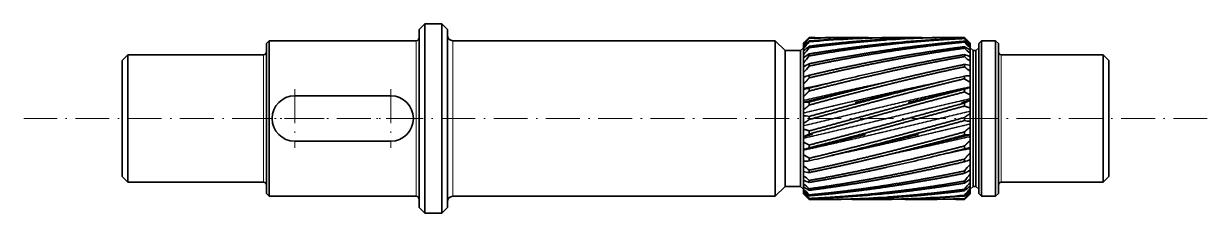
# Model space of a CAD drawing. Extents: x 385 to 804, y 387 to 454.
import ezdxf

# ---------------------------------------------------------------- set-up
doc = ezdxf.new("R2010")
doc.units = 0
doc.linetypes.add('DASHDOT', pattern=[18.5, 12, -3, 0.5, -3])
doc.layers.get('0').update_dxf_attribs({"lineweight": 13})

# ---------------------------------------------------------------- blocks, each defined once
blk = doc.blocks.new('BLOCK1')
at = {"color": 7, "linetype": 'DASHDOT', "lineweight": 13}
for p, q in [((-209.5, 10.4), (-209.5, -10.4)), ((-199.100006, 0), (-219.899994, 0))]:
    blk.add_line(p, q, dxfattribs=at)
blk = doc.blocks.new('BLOCK2')
at = {"color": 7, "linetype": 'DASHDOT', "lineweight": 13}
for p, q in [((-175.5, 10.4), (-175.5, -10.4)), ((-165.100006, 0), (-185.899994, 0))]:
    blk.add_line(p, q, dxfattribs=at)
blk = doc.blocks.new('BLOCK3')
at = {"color": 7, "lineweight": 35}
for p, q in [((-163.5, 33.5), (-165.5, 31.5)), ((-165.5, 31.5), (-165.5, -31.5)), ((-163.5, 33.5), (-163.5, -33.5)), ((-163.5, 33.5), (-157.5, 33.5)), ((-155.5, 31.5), (-157.5, 33.5)), ((-157.5, 33.5), (-157.5, -33.5)), ((-155.5, 31.5), (-155.5, -31.5)), ((-218.5, 27.5), (-219.5, 26.5)), ((-219.5, 26.5), (-219.5, -26.5)), ((-166.5, 27.5), (-218.5, 27.5)), ((-218.5, 27.5), (-218.5, -27.5)), ((-39.5, 27.5), (-153.5, 27.5)), ((-36, 24), (-39.5, 27.5)), ((-39.5, 27.5), (-39.5, -27.5)), ((-28.71, 27.38), (-29.5, 26.59)), ((-29.5, 26.59), (-28.71, 27.38)), ((-29.5, 26.59), (-29.5, 26.46)), ((-29.5, 26.59), (-29.5, 26.59)), ((-29.5, 26.46), (-29.5, 26.07)), ((-29.5, 26.07), (-29.5, 25.58)), ((-29.5, 25.58), (-29.5, 24.72)), ((-27.48, 28.44), (-27.48, 28.3)), ((-27.48, 27.43), (-27.48, 27.1)), ((-27.48, 25.53), (-27.48, 25.02)), ((-16.06, 28.61), (-12.08, 28.61)), ((2.7, 28.61), (6.68, 28.61)), ((21.46, 28.61), (25.43, 28.61)), ((27.48, 28.61), (29.5, 26.59)), ((27.48, 28.25), (27.48, 28.4)), ((27.48, 26.98), (27.48, 27.32)), ((27.48, 24.84), (27.48, 25.36)), ((29.5, 26.52), (29.5, 26.59)), ((29.5, 26.52), (29.5, 26.2)), ((29.5, 25.76), (29.5, 26.2)), ((29.5, 25.76), (29.5, 24.97)), ((32.5, 26.5), (33.5, 27.5)), ((32.5, -26.5), (32.5, 26.5)), ((38.5, 27.5), (33.5, 27.5)), ((33.5, -27.5), (33.5, 27.5)), ((38.5, 27.5), (39.5, 26.5)), ((38.5, -27.5), (38.5, 27.5)), ((39.5, -26.5), (39.5, 26.5)), ((-270.5, 20.5), (-268.5, 22.5)), ((-220.5, 22.5), (-268.5, 22.5)), ((-268.5, -22.5), (-268.5, 22.5)), ((-30.5, 24), (-36, 24)), ((-36, 24), (-36, -24)), ((-29.5, 25), (-30.5, 24)), ((-30.5, 24), (-30.5, -24)), ((-29.5, 24.72), (-29.5, 23.86)), ((-29.5, 23.87), (-29.5, 22.58)), ((-29.5, 22.58), (-29.5, 21.39)), ((-29.5, 21.39), (-29.5, 19.71)), ((-27.48, 22.14), (-27.48, 22.82)), ((27.48, 21.91), (27.48, 22.59)), ((29.5, 25), (30.5, 24)), ((29.5, 24.16), (29.5, 24.97)), ((29.5, 24.16), (29.5, 22.93)), ((29.5, 21.79), (29.5, 22.93)), ((29.5, 21.79), (29.5, 20.16)), ((31.5, 24), (30.5, 24)), ((30.5, -24), (30.5, 24)), ((31.5, 24), (32.5, 25)), ((31.5, -24), (31.5, 24)), ((40.5, 22.5), (76.5, 22.5)), ((76.5, 22.5), (76.5, -22.5)), ((78.5, 20.5), (76.5, 22.5)), ((-270.5, -20.5), (-270.5, 20.5)), ((-29.5, 19.71), (-29.5, 18.22)), ((-29.5, 18.22), (-29.5, 16.2)), ((-27.48, 18.55), (-27.48, 19.37)), ((27.48, 18.27), (27.48, 19.1)), ((29.5, 18.72), (29.5, 20.16)), ((29.5, 18.72), (29.5, 16.74)), ((78.5, 20.5), (78.5, -20.5)), ((-29.5, 16.2), (-29.5, 14.58)), ((-29.5, 14.58), (-29.5, 14.5)), ((-29.5, 14.5), (-29.5, 14.47)), ((-29.5, 14.47), (-29.5, 12.18)), ((-29.5, 5.74), (1.22, 13.2)), ((-17.54, 13.2), (-28.61, 10.51)), ((-27.48, 14.36), (-27.48, 15.29)), ((1.22, 13.2), (0, 12.9)), ((27.48, 14.05), (27.48, 14.98)), ((29.5, 15.1), (29.5, 16.74)), ((29.5, 15.05), (29.5, 15.1)), ((29.5, 15.05), (29.5, 12.78)), ((29.5, 11.27), (29.5, 12.78)), ((-29.5, 12.18), (-29.5, 10.69)), ((-29.5, 10.69), (-29.5, 10.61)), ((-29.5, 10.61), (-29.5, 10.52)), ((-29.5, 10.52), (-29.5, 10.26)), ((-29.5, 10.26), (-29.5, 7.76)), ((-27.48, 9.71), (-27.48, 10.73)), ((27.48, 9.37), (27.48, 10.39)), ((29.5, 11.19), (29.5, 11.27)), ((29.5, 11.11), (29.5, 11.19)), ((29.5, 10.89), (29.5, 11.11)), ((29.5, 10.89), (29.5, 8.42)), ((29.5, 7.08), (29.5, 8.42)), ((-175.5, 8), (-209.5, 8)), ((-29.5, 7.76), (-29.5, 6.46)), ((-29.5, 6.46), (-29.5, 6.37)), ((-29.5, 6.37), (-29.5, 6.28)), ((-29.5, 6.28), (-29.5, 5.74)), ((-29.5, 5.74), (-29.5, 5.71)), ((-29.5, 5.71), (-29.5, 3.09)), ((-27.48, 4.75), (-27.48, 5.82)), ((27.48, 4.39), (27.48, 5.46)), ((29.5, 7), (29.5, 7.08)), ((29.5, 6.91), (29.5, 7)), ((29.5, 6.4), (29.5, 6.91)), ((29.5, 6.38), (29.5, 6.4)), ((29.5, 6.38), (29.5, 3.78)), ((-29.5, 3.09), (-29.5, 2.02)), ((-29.5, 2.02), (-29.5, 1.93)), ((-29.5, 1.93), (-29.5, 1.84)), ((-29.5, 1.84), (-29.5, 0.98)), ((-29.5, 0.98), (-29.5, -1.67)), ((-27.48, -0.36), (-27.48, 0.73)), ((27.48, -0.73), (27.48, 0.36)), ((29.5, 2.67), (29.5, 3.78)), ((29.5, 2.58), (29.5, 2.67)), ((29.5, 2.48), (29.5, 2.58)), ((29.5, 1.67), (29.5, 2.48)), ((29.5, 1.67), (29.5, -0.98)), ((-29.5, -1.67), (-29.5, -2.48)), ((-29.5, -2.48), (-29.5, -2.58)), ((-29.5, -2.58), (-29.5, -2.67)), ((-29.5, -2.67), (-29.5, -3.78)), ((-29.5, -3.78), (-29.5, -6.38)), ((29.5, -1.84), (29.5, -0.98)), ((29.5, -1.93), (29.5, -1.84)), ((29.5, -2.02), (29.5, -1.93)), ((29.5, -3.09), (29.5, -2.02)), ((29.5, -3.09), (29.5, -5.71)), ((-209.5, -8), (-175.5, -8)), ((-29.5, -6.38), (-29.5, -6.4)), ((-29.5, -6.4), (-29.5, -6.91)), ((-29.5, -6.91), (-29.5, -7)), ((-29.5, -7), (-29.5, -7.08)), ((-29.5, -7.08), (-29.5, -8.42)), ((-27.48, -5.46), (-27.48, -4.39)), ((-1.22, -13.2), (29.5, -5.74)), ((27.48, -5.82), (27.48, -4.75)), ((29.5, -5.74), (29.5, -5.71)), ((29.5, -6.28), (29.5, -5.74)), ((29.5, -6.37), (29.5, -6.28)), ((29.5, -6.46), (29.5, -6.37)), ((29.5, -7.76), (29.5, -6.46)), ((29.5, -7.76), (29.5, -10.26)), ((-29.5, -8.42), (-29.5, -10.89)), ((-29.5, -10.89), (-29.5, -11.11)), ((-29.5, -11.11), (-29.5, -11.19)), ((-29.5, -11.19), (-29.5, -11.27)), ((-29.5, -11.27), (-29.5, -12.78)), ((-27.48, -10.39), (-27.48, -9.37)), ((28.61, -10.51), (17.54, -13.2)), ((27.48, -10.73), (27.48, -9.71)), ((29.5, -10.52), (29.5, -10.22)), ((29.5, -10.61), (29.5, -10.52)), ((29.5, -10.69), (29.5, -10.61)), ((29.5, -12.18), (29.5, -10.69)), ((29.5, -12.18), (29.5, -14.47)), ((-29.5, -12.78), (-29.5, -15.05)), ((-29.5, -15.05), (-29.5, -15.1)), ((-29.5, -15.1), (-29.5, -16.74)), ((-29.5, -16.74), (-29.5, -18.72)), ((-27.48, -14.98), (-27.48, -14.05)), ((-1.22, -13.2), (0, -12.9)), ((27.48, -15.29), (27.48, -14.36)), ((29.5, -14.5), (29.5, -14.47)), ((29.5, -14.58), (29.5, -14.5)), ((29.5, -16.2), (29.5, -14.58)), ((29.5, -16.2), (29.5, -18.22)), ((-270.5, -20.5), (-268.5, -22.5)), ((-29.5, -18.72), (-29.5, -20.16)), ((-29.5, -20.16), (-29.5, -21.79)), ((-27.48, -19.1), (-27.48, -18.27)), ((27.48, -19.37), (27.48, -18.55)), ((29.5, -19.71), (29.5, -18.16)), ((29.5, -19.71), (29.5, -21.39)), ((78.5, -20.5), (76.5, -22.5)), ((-220.5, -22.5), (-268.5, -22.5)), ((-36, -24), (-39.5, -27.5)), ((-30.5, -24), (-36, -24)), ((-29.5, -25), (-30.5, -24)), ((-29.5, -21.79), (-29.5, -22.93)), ((-29.5, -22.93), (-29.5, -24.16)), ((-29.5, -24.16), (-29.5, -24.97)), ((-29.5, -24.97), (-29.5, -25.76)), ((-27.48, -22.59), (-27.48, -21.91)), ((-27.48, -25.36), (-27.48, -24.84)), ((27.48, -22.82), (27.48, -22.14)), ((27.48, -25.53), (27.48, -25.02)), ((29.5, -22.58), (29.5, -21.34)), ((29.5, -22.58), (29.5, -23.87)), ((29.5, -24.72), (29.5, -23.86)), ((29.5, -25), (30.5, -24)), ((29.5, -24.72), (29.5, -25.58)), ((31.5, -24), (30.5, -24)), ((31.5, -24), (32.5, -25)), ((40.5, -22.5), (76.5, -22.5)), ((-218.5, -27.5), (-219.5, -26.5)), ((-166.5, -27.5), (-218.5, -27.5)), ((-39.5, -27.5), (-153.5, -27.5)), ((-29.5, -25.76), (-29.5, -26.2)), ((-29.5, -26.2), (-29.5, -26.52)), ((-29.5, -26.52), (-29.5, -26.59)), ((-27.48, -28.61), (-29.5, -26.59)), ((-27.48, -27.32), (-27.48, -26.98)), ((-27.48, -28.4), (-27.48, -28.25)), ((-25.43, -28.61), (-21.46, -28.61)), ((27.48, -27.43), (27.48, -27.1)), ((28.71, -27.38), (29.5, -26.59)), ((29.5, -26.59), (28.71, -27.38)), ((29.5, -26.07), (29.5, -25.58)), ((29.5, -26.07), (29.5, -26.46)), ((29.5, -26.59), (29.5, -26.46)), ((29.5, -26.59), (29.5, -26.59)), ((32.5, -26.5), (33.5, -27.5)), ((38.5, -27.5), (33.5, -27.5)), ((38.5, -27.5), (39.5, -26.5)), ((-163.5, -33.5), (-165.5, -31.5)), ((-163.5, -33.5), (-157.5, -33.5)), ((-155.5, -31.5), (-157.5, -33.5))]:
    blk.add_line(p, q, dxfattribs=at)
at = {"color": 7, "lineweight": 13}
for p, q in [((-166.5, 27.5), (-166.5, -27.5)), ((-153.5, 27.5), (-153.5, -27.5)), ((-220.5, 22.5), (-220.5, -22.5)), ((40.5, -22.5), (40.5, 22.5)), ((-29.5, 14.58), (-29.13, 14.65)), ((29.3, 15.06), (29.5, 15.1)), ((-29.5, -15.1), (-29.3, -15.06)), ((29.13, -14.65), (29.5, -14.58))]:
    blk.add_line(p, q, dxfattribs=at)
at = {"color": 7, "lineweight": 35}
for centre, radius, start, end in [((-153.5, 29.5), 2, 180, 270), ((-166.5, 28.5), 1, 270, 360), ((146.38, -151.29), 250.06, 134.0474, 134.6954), ((-364.88, 332.15), 454.05, 317.6163, 317.996), ((31.32, -38.8), 88.56, 131.6008, 133.3745), ((-118.09, 102.12), 117.63, 318.856, 320.3752), ((2.63, -13.06), 48.95, 127.9608, 131.0278), ((63.91, -65.13), 130.91, 134.277, 135.0361), ((-16.07, -354.34), 382.95, 89.9992, 91.7077), ((-12.07, -355.36), 383.97, 90.0025, 92.3001), ((-30.85, -353.87), 382.48, 88.8907, 89.4943), ((2.89, -360.45), 389.06, 90.4254, 94.4767), ((7.02, -363.66), 392.27, 91.026, 95.046), ((-12.08, -354.11), 382.72, 88.8945, 90.0014), ((2.69, -351.43), 380.04, 89.9979, 90.4053), ((6.66, -352.49), 381.1, 89.9968, 91.001), ((21.52, -356.79), 385.4, 90.0079, 93.2009), ((25.53, -358.03), 386.65, 90.0135, 93.7866), ((40.97, -370.01), 398.64, 91.9392, 95.8987), ((6.66, -354.47), 383.08, 88.8906, 89.9966), ((25.46, -352.09), 380.7, 89.6963, 90.0026), ((-28.89, -34.31), 84.32, 46.1721, 48.0468), ((161.72, 158.8), 187.26, 224.2013, 225.0815), ((5.35, -3.33), 37.81, 50.295, 54.1706), ((89.48, 87.28), 86.49, 224.2021, 226.0909), ((17.77, 6.78), 20.97, 56.0019, 62.4337), ((-220.5, 23.5), 1, 270, 0), ((-83.09, 68.91), 70.84, 319.1563, 321.7225), ((-10.67, -3.14), 30.92, 122.926, 127.513), ((-67.29, 53.08), 50.42, 318.5469, 322.1453), ((65.39, 62.93), 53.74, 225.1293, 228.0945), ((23.63, 9.96), 13.2, 63.6, 73.0508), ((52.5, 48.79), 36.73, 227.0469, 231.2165), ((40.5, 23.5), 1, 180, 270), ((-18.19, 0.57), 20.97, 116.2926, 122.6403), ((-57.13, 41.99), 37.8, 316.9776, 321.6774), ((165.32, -737.69), 772.84, 102.35152, 103.6865), ((26.75, 9.59), 9.53, 73.2567, 85.6447), ((44.28, 38.35), 26.18, 230.0829, 235.6325), ((-22.8, 0.86), 15.17, 107.967, 116.2138), ((218.24, -956.8), 998.25, 103.6625, 104.25004), ((285.36, -1075.54), 1120.62, 103.69808, 104.75251), ((218.5, -803.7), 840.67, 103.13365, 103.65824), ((28.74, 6.94), 8.14, 84.6505, 98.9209), ((38.65, 29.67), 19.21, 234.4265, 241.5391), ((-26, -0.32), 11.14, 103.5852, 108.3242), ((-25.67, -1.66), 12.52, 98.2989, 103.5952), ((30.7, 1.88), 9.1, 103.7803, 110.7475), ((30.32, 3.46), 7.48, 96.2803, 103.7982), ((-209.5, 0), 8, 90, 270), ((-175.5, 0), 8, 270, 90), ((-27.93, -4.65), 10.48, 87.5351, 98.6176), ((-29.81, -9.48), 10.47, 77.1291, 88.2954), ((29.81, 9.48), 10.47, 257.1291, 268.2954), ((-284.84, 1073.44), 1118.45, 283.69757, 284.75405), ((27.93, 4.65), 10.48, 267.5351, 278.6176), ((-30.32, -3.46), 7.48, 276.2803, 283.7982), ((-30.7, -1.88), 9.1, 283.7803, 290.7475), ((-218.31, 957.13), 998.58, 283.66158, 284.24892), ((25.67, 1.66), 12.52, 278.2989, 283.5952), ((26, 0.32), 11.14, 283.5852, 288.3242), ((-38.65, -29.67), 19.21, 54.4265, 61.5391), ((-28.74, -6.94), 8.14, 264.6505, 278.9209), ((-44.28, -38.35), 26.18, 50.0829, 55.6325), ((-218.61, 804.25), 841.23, 283.13269, 283.65692), ((-165.47, 738.3), 773.46, 282.3528, 283.68672), ((22.8, -0.86), 15.17, 287.967, 296.2138), ((57.13, -41.99), 37.8, 136.9776, 141.6774), ((-26.75, -9.59), 9.53, 253.2567, 265.6447), ((-52.5, -48.79), 36.73, 47.0469, 51.2165), ((18.19, -0.57), 20.97, 296.2926, 302.6403), ((67.29, -53.08), 50.42, 138.5469, 142.1453), ((-220.5, -23.5), 1, 0, 90), ((-23.63, -9.96), 13.2, 243.6, 253.0508), ((-65.39, -62.93), 53.74, 45.1293, 48.0945), ((-17.77, -6.78), 20.97, 236.0019, 242.4337), ((-89.48, -87.28), 86.49, 44.2021, 46.0909), ((10.67, 3.14), 30.92, 302.926, 307.513), ((83.09, -68.91), 70.84, 139.1563, 141.7225), ((-2.63, 13.06), 48.95, 307.9608, 311.0278), ((118.09, -102.12), 117.63, 138.856, 140.3752), ((40.5, -23.5), 1, 90, 180), ((-166.5, -28.5), 1, 0, 90), ((-153.5, -29.5), 2, 90, 180), ((-5.35, 3.33), 37.81, 230.295, 234.1706), ((-161.72, -158.8), 187.26, 44.2013, 45.0815), ((28.89, 34.31), 84.32, 226.1721, 228.0468), ((-40.92, 369.27), 397.89, 271.9357, 275.9026), ((-25.46, 352.09), 380.7, 269.6963, 270.0026), ((-25.53, 358.03), 386.65, 270.0135, 273.7866), ((-21.52, 356.79), 385.4, 270.0079, 273.2009), ((-6.66, 354.47), 383.08, 268.8906, 269.9966), ((-6.66, 352.49), 381.1, 269.9968, 271.001), ((-2.69, 351.43), 380.04, 269.9979, 270.4053), ((-6.99, 362.94), 391.56, 271.0222, 275.0495), ((-2.86, 359.74), 388.35, 270.4216, 274.4802), ((12.08, 354.11), 382.72, 268.895, 270.0014), ((12.07, 355.36), 383.97, 270.0025, 272.3001), ((30.87, 353.68), 382.3, 268.5909, 269.4921), ((-31.32, 38.8), 88.56, 311.6008, 313.3745), ((364.88, -332.15), 454.05, 137.6163, 137.996), ((-146.38, 151.29), 250.06, 314.0474, 314.6954), ((-63.91, 65.13), 130.91, 314.277, 315.0361)]:
    blk.add_arc(centre, radius, start, end, dxfattribs=at)
at = {"color": 7, "lineweight": 13}
for centre, radius, start, end in [((177.13, -938.19), 971.12, 101.54181, 102.28489), ((189.26, -991.39), 1025.51, 101.86646, 102.3169), ((-177.12, 938.15), 971.07, 281.54147, 282.2849), ((-189.26, 991.39), 1025.51, 281.86645, 282.3169)]:
    blk.add_arc(centre, radius, start, end, dxfattribs=at)
at = {"color": 7, "lineweight": 35}
for points in [[(0, 28.01), (-5.5, 27.7), (-11, 27.3), (-16.5, 26.8), (-21.99, 26.21), (-27.48, 25.53)], [(-27.48, 25.02), (-21.99, 25.75), (-16.5, 26.39), (-11, 26.95), (-5.5, 27.41), (0, 27.77)], [(0, 26.52), (-5.51, 25.95), (-11.01, 25.29), (-16.5, 24.55), (-21.99, 23.72), (-27.48, 22.82)], [(-27.48, 22.14), (-22, 23.09), (-16.51, 23.97), (-11.01, 24.76), (-5.51, 25.47), (0, 26.09)], [(0, 26.09), (5.49, 26.71), (10.98, 27.23), (16.48, 27.67), (21.98, 28.01), (27.48, 28.25)], [(27.48, 27.32), (21.97, 26.87), (16.47, 26.33), (10.98, 25.7), (5.48, 24.98), (0, 24.17)], [(0, 23.57), (5.49, 24.43), (10.98, 25.2), (16.48, 25.88), (21.98, 26.48), (27.48, 26.98)], [(27.48, 25.36), (21.97, 24.67), (16.47, 23.88), (10.97, 23.01), (5.48, 22.07), (0, 21.05)], [(0, 24.17), (-5.51, 23.37), (-11.01, 22.48), (-16.51, 21.51), (-22, 20.47), (-27.48, 19.37)], [(-27.48, 18.55), (-21.99, 19.69), (-16.5, 20.77), (-11, 21.79), (-5.5, 22.72), (0, 23.57)], [(0, 21.05), (-5.51, 20.03), (-11.01, 18.94), (-16.51, 17.78), (-22, 16.56), (-27.48, 15.29)], [(0, 20.3), (5.49, 21.36), (10.98, 22.35), (16.48, 23.26), (21.98, 24.1), (27.48, 24.84)], [(27.48, 22.59), (21.97, 21.67), (16.47, 20.67), (10.98, 19.59), (5.49, 18.45), (0, 17.25)], [(0, 16.37), (5.49, 17.61), (10.98, 18.78), (16.47, 19.9), (21.97, 20.94), (27.48, 21.91)], [(-27.48, 14.36), (-21.99, 15.66), (-16.5, 16.91), (-11, 18.11), (-5.5, 19.24), (0, 20.3)], [(0, 11.92), (5.48, 13.29), (10.97, 14.61), (16.47, 15.89), (21.97, 17.11), (27.48, 18.27)], [(27.48, 19.1), (22.22, 18.02), (16.96, 16.89), (11.71, 15.7), (6.46, 14.47), (1.22, 13.2)], [(-27.48, 9.71), (-21.99, 11.13), (-16.5, 12.51), (-11, 13.85), (-5.5, 15.14), (0, 16.37)], [(0, 12.9), (-5.5, 11.56), (-11, 10.17), (-16.5, 8.74), (-21.99, 7.29), (-27.48, 5.82)], [(0, 7.09), (5.49, 8.54), (10.98, 9.97), (16.48, 11.37), (21.98, 12.73), (27.48, 14.05)], [(-27.48, 4.75), (-21.99, 6.23), (-16.5, 7.7), (-11, 9.14), (-5.5, 10.55), (0, 11.92)], [(27.48, 10.39), (21.98, 8.99), (16.48, 7.55), (10.98, 6.08), (5.49, 4.6), (0, 3.11)], [(0, 2.02), (5.49, 3.52), (10.98, 5.01), (16.48, 6.49), (21.98, 7.95), (27.48, 9.37)], [(0, 8.14), (-5.5, 6.69), (-11, 5.22), (-16.49, 3.73), (-21.99, 2.23), (-27.48, 0.73)], [(-27.48, -0.36), (-21.98, 1.14), (-16.49, 2.65), (-10.99, 4.15), (-5.5, 5.63), (0, 7.09)], [(27.48, 5.46), (21.98, 3.99), (16.48, 2.49), (10.99, 0.99), (5.5, -0.52), (0, -2.02)], [(0, -3.11), (5.5, -1.61), (10.99, -0.1), (16.49, 1.4), (21.98, 2.91), (27.48, 4.39)], [(0, 3.11), (-5.5, 1.61), (-10.99, 0.1), (-16.49, -1.4), (-21.98, -2.9), (-27.48, -4.39)], [(-27.48, -5.46), (-21.98, -3.99), (-16.48, -2.49), (-10.99, -0.99), (-5.5, 0.52), (0, 2.02)], [(27.48, 0.36), (21.98, -1.14), (16.49, -2.65), (11, -4.14), (5.5, -5.63), (0, -7.09)], [(0, -2.02), (-5.49, -3.52), (-10.98, -5.01), (-16.48, -6.49), (-21.98, -7.95), (-27.48, -9.37)], [(-27.48, -10.39), (-21.98, -8.99), (-16.48, -7.55), (-10.99, -6.08), (-5.49, -4.6), (0, -3.11)], [(0, -8.14), (5.5, -6.69), (11, -5.22), (16.49, -3.73), (21.98, -2.23), (27.48, -0.73)], [(0, -7.09), (-5.49, -8.54), (-10.98, -9.97), (-16.47, -11.37), (-21.97, -12.73), (-27.48, -14.05)], [(27.48, -4.75), (21.99, -6.23), (16.49, -7.7), (11, -9.14), (5.5, -10.55), (0, -11.92)], [(0, -12.9), (5.5, -11.56), (11, -10.17), (16.49, -8.75), (21.99, -7.29), (27.48, -5.82)], [(0, -11.92), (-5.49, -13.29), (-10.98, -14.61), (-16.48, -15.89), (-21.98, -17.11), (-27.48, -18.27)], [(27.48, -9.71), (21.99, -11.13), (16.5, -12.51), (11.01, -13.85), (5.51, -15.14), (0, -16.37)], [(-27.48, -19.1), (-22.22, -18.02), (-16.97, -16.89), (-11.71, -15.71), (-6.47, -14.47), (-1.22, -13.2)], [(0, -16.37), (-5.48, -17.6), (-10.97, -18.78), (-16.47, -19.89), (-21.97, -20.94), (-27.48, -21.91)], [(27.48, -14.36), (21.99, -15.66), (16.51, -16.91), (11.01, -18.11), (5.51, -19.24), (0, -20.3)], [(0, -21.05), (5.5, -20.03), (11, -18.94), (16.5, -17.78), (21.99, -16.56), (27.48, -15.29)], [(-27.48, -22.59), (-21.97, -21.67), (-16.47, -20.67), (-10.97, -19.59), (-5.48, -18.45), (0, -17.25)], [(0, -20.3), (-5.48, -21.36), (-10.97, -22.35), (-16.47, -23.26), (-21.97, -24.09), (-27.48, -24.84)], [(27.48, -18.55), (22, -19.69), (16.51, -20.77), (11.01, -21.78), (5.51, -22.72), (0, -23.57)], [(0, -24.17), (5.51, -23.37), (11.01, -22.48), (16.51, -21.51), (22, -20.47), (27.48, -19.37)], [(-27.48, -25.36), (-21.98, -24.67), (-16.48, -23.88), (-10.98, -23.02), (-5.49, -22.07), (0, -21.05)], [(0, -23.57), (-5.48, -24.43), (-10.97, -25.19), (-16.47, -25.88), (-21.97, -26.48), (-27.48, -26.98)], [(-27.48, -27.32), (-21.97, -26.87), (-16.47, -26.33), (-10.98, -25.7), (-5.48, -24.98), (0, -24.17)], [(27.48, -22.14), (21.99, -23.09), (16.5, -23.97), (11, -24.76), (5.5, -25.47), (0, -26.09)], [(0, -26.52), (5.5, -25.95), (11, -25.3), (16.5, -24.55), (21.99, -23.72), (27.48, -22.82)], [(27.48, -25.02), (21.99, -25.75), (16.5, -26.39), (11, -26.95), (5.5, -27.41), (0, -27.77)], [(0, -26.09), (-5.49, -26.71), (-10.98, -27.23), (-16.48, -27.67), (-21.98, -28.01), (-27.48, -28.25)], [(0, -28.01), (5.5, -27.7), (11, -27.3), (16.5, -26.8), (21.99, -26.21), (27.48, -25.53)]]:
    blk.add_open_spline(points, degree=5, dxfattribs=at)
for points, degree, knots in [([(-27.48, 14.36), (-27.76, 14.03), (-28.04, 13.7), (-28.33, 13.38), (-28.73, 12.94), (-29.14, 12.53), (-29.26, 12.41), (-29.38, 12.29), (-29.5, 12.18)], 5, [0, 0, 0, 0, 0, 0, 3.560911, 3.560911, 3.560911, 5.040597, 5.040597, 5.040597, 5.040597, 5.040597, 5.040597]), ([(19.99, 13.2), (19.5, 13.08), (18.52, 12.84), (17.05, 12.49), (15.58, 12.13), (14.24, 11.8), (13.03, 11.51), (11.95, 11.25), (10.86, 10.98), (9.62, 10.68), (8.24, 10.35), (6.73, 9.98), (5.27, 9.62), (3.8, 9.27), (2.33, 8.91), (0.86, 8.56), (-0.6, 8.2), (-2.06, 7.85), (-3.53, 7.49), (-5.01, 7.13), (-6.49, 6.77), (-7.93, 6.42), (-9.08, 6.14), (-10.16, 5.88), (-10.79, 5.72), (-11.22, 5.62)], 3, [0, 0, 0, 0, 1.514044, 3.028085, 4.542246, 6.046789, 7.161385, 8.27598, 9.390574, 10.507499, 12.130419, 13.642147, 15.153875, 16.665628, 18.176893, 19.682898, 21.188905, 22.694913, 24.201196, 25.722836, 27.243309, 28.775052, 30.170586, 30.791959, 32.121114, 32.121114, 32.121114, 32.121114]), ([(-27.48, 9.71), (-27.76, 9.41), (-28.04, 9.11), (-28.33, 8.83), (-28.73, 8.43), (-29.14, 8.07), (-29.26, 7.96), (-29.38, 7.86), (-29.5, 7.76)], 5, [0, 0, 0, 0, 0, 0, 3.493387, 3.493387, 3.493387, 4.944316, 4.944316, 4.944316, 4.944316, 4.944316, 4.944316]), ([(28.53, 10.72), (28.28, 10.66), (27.78, 10.54), (27.04, 10.36), (26.3, 10.18), (25.57, 10), (24.84, 9.82), (24.1, 9.64), (23.37, 9.47), (22.64, 9.29), (21.91, 9.11), (21.17, 8.93), (20.44, 8.75), (19.71, 8.58), (18.98, 8.4), (18.25, 8.22), (17.52, 8.04), (16.79, 7.87), (16.06, 7.69), (15.32, 7.51), (14.59, 7.33), (13.85, 7.15), (13.11, 6.97), (12.37, 6.79), (11.63, 6.61), (10.89, 6.44), (10.15, 6.26), (9.33, 6.06), (8.47, 5.85), (7.85, 5.7), (7.57, 5.63)], 3, [0, 0, 0, 0, 0.771201, 1.54225, 2.296408, 3.050566, 3.804723, 4.558881, 5.313039, 6.067197, 6.821358, 7.575417, 8.32745, 9.079481, 9.831512, 10.583543, 11.335573, 12.087602, 12.839631, 13.591757, 14.352259, 15.112222, 15.872185, 16.632148, 17.392111, 18.152073, 18.912036, 19.678295, 20.691251, 21.575919, 21.575919, 21.575919, 21.575919]), ([(27.48, 9.37), (27.76, 9.21), (28.05, 9.06), (28.34, 8.91), (28.74, 8.72), (29.15, 8.55), (29.26, 8.51), (29.38, 8.46), (29.5, 8.42)], 5, [0, 0, 0, 0, 0, 0, 3.119272, 3.119272, 3.119272, 4.428666, 4.428666, 4.428666, 4.428666, 4.428666, 4.428666]), ([(-27.48, 4.75), (-27.76, 4.49), (-28.04, 4.23), (-28.33, 3.98), (-28.73, 3.65), (-29.14, 3.35), (-29.26, 3.26), (-29.38, 3.17), (-29.5, 3.09)], 5, [0, 0, 0, 0, 0, 0, 3.414519, 3.414519, 3.414519, 4.835324, 4.835324, 4.835324, 4.835324, 4.835324, 4.835324]), ([(29.5, 6.4), (29.4, 6.37), (29.19, 6.32), (28.88, 6.25), (28.57, 6.17), (28.28, 6.1), (28.02, 6.04), (27.77, 5.98), (27.53, 5.92), (27.29, 5.86), (27.04, 5.8), (26.78, 5.74), (26.56, 5.68), (26.42, 5.65), (26.38, 5.64)], 3, [0, 0, 0, 0, 0.315926, 0.637781, 0.958863, 1.278322, 1.527211, 1.7761, 2.024988, 2.27391, 2.531746, 2.789624, 3.083706, 3.209485, 3.209485, 3.209485, 3.209485]), ([(27.48, 5.46), (27.76, 5.63), (28.04, 5.78), (28.33, 5.93), (28.74, 6.11), (29.14, 6.26), (29.26, 6.31), (29.38, 6.35), (29.5, 6.38)], 5, [0, 0, 0, 0, 0, 0, 3.262151, 3.262151, 3.262151, 4.634035, 4.634035, 4.634035, 4.634035, 4.634035, 4.634035]), ([(27.48, 4.39), (27.76, 4.28), (28.05, 4.17), (28.34, 4.08), (28.74, 3.95), (29.15, 3.85), (29.26, 3.83), (29.38, 3.8), (29.5, 3.78)], 5, [0, 0, 0, 0, 0, 0, 3.072681, 3.072681, 3.072681, 4.368307, 4.368307, 4.368307, 4.368307, 4.368307, 4.368307]), ([(27.48, 0.36), (27.76, 0.58), (28.04, 0.79), (28.33, 0.99), (28.73, 1.25), (29.14, 1.48), (29.26, 1.55), (29.38, 1.61), (29.5, 1.67)], 5, [0, 0, 0, 0, 0, 0, 3.333936, 3.333936, 3.333936, 4.72713, 4.72713, 4.72713, 4.72713, 4.72713, 4.72713]), ([(-27.48, -0.36), (-27.76, -0.58), (-28.04, -0.79), (-28.33, -0.99), (-28.73, -1.25), (-29.14, -1.48), (-29.26, -1.55), (-29.38, -1.61), (-29.5, -1.67)], 5, [0, 0, 0, 0, 0, 0, 3.333936, 3.333936, 3.333936, 4.72713, 4.72713, 4.72713, 4.72713, 4.72713, 4.72713]), ([(-27.48, -4.39), (-27.76, -4.28), (-28.05, -4.17), (-28.34, -4.08), (-28.74, -3.95), (-29.15, -3.85), (-29.26, -3.83), (-29.38, -3.8), (-29.5, -3.78)], 5, [0, 0, 0, 0, 0, 0, 3.072681, 3.072681, 3.072681, 4.368307, 4.368307, 4.368307, 4.368307, 4.368307, 4.368307]), ([(27.48, -4.75), (27.76, -4.49), (28.04, -4.23), (28.33, -3.98), (28.73, -3.65), (29.14, -3.35), (29.26, -3.26), (29.38, -3.17), (29.5, -3.09)], 5, [0, 0, 0, 0, 0, 0, 3.414519, 3.414519, 3.414519, 4.835324, 4.835324, 4.835324, 4.835324, 4.835324, 4.835324]), ([(-27.48, -5.46), (-27.76, -5.63), (-28.04, -5.78), (-28.33, -5.93), (-28.74, -6.11), (-29.14, -6.26), (-29.26, -6.31), (-29.38, -6.35), (-29.5, -6.38)], 5, [0, 0, 0, 0, 0, 0, 3.262151, 3.262151, 3.262151, 4.634035, 4.634035, 4.634035, 4.634035, 4.634035, 4.634035]), ([(-26.37, -5.63), (-26.37, -5.63), (-26.37, -5.63), (-26.37, -5.63), (-26.37, -5.64), (-26.38, -5.64), (-26.38, -5.64), (-26.4, -5.64), (-26.42, -5.65), (-26.44, -5.65), (-26.48, -5.66), (-26.52, -5.67), (-26.66, -5.71), (-26.87, -5.76), (-27.15, -5.83), (-27.42, -5.89), (-27.67, -5.95), (-27.93, -6.02), (-28.21, -6.08), (-28.51, -6.16), (-28.83, -6.24), (-29.17, -6.32), (-29.39, -6.37), (-29.5, -6.4)], 3, [0, 0, 0, 0, 0.00192, 0.003361, 0.005853, 0.010119, 0.017316, 0.029193, 0.048131, 0.076643, 0.115114, 0.154546, 0.20994, 0.535747, 0.811673, 1.081813, 1.34771, 1.613608, 1.879505, 2.197633, 2.542205, 2.884051, 3.225898, 3.225898, 3.225898, 3.225898]), ([(-7.55, -5.62), (-7.55, -5.62), (-7.56, -5.62), (-7.57, -5.63), (-7.59, -5.63), (-7.61, -5.64), (-7.66, -5.65), (-7.74, -5.67), (-7.86, -5.7), (-8.05, -5.74), (-8.3, -5.81), (-8.6, -5.88), (-9.16, -6.01), (-9.86, -6.18), (-10.69, -6.39), (-11.41, -6.56), (-12.12, -6.73), (-12.84, -6.91), (-13.56, -7.08), (-14.27, -7.26), (-14.99, -7.43), (-15.72, -7.61), (-16.47, -7.79), (-17.22, -7.97), (-17.97, -8.15), (-18.72, -8.34), (-19.47, -8.52), (-20.22, -8.7), (-20.97, -8.88), (-21.73, -9.07), (-22.48, -9.25), (-23.23, -9.43), (-23.98, -9.61), (-24.74, -9.8), (-25.49, -9.98), (-26.24, -10.16), (-27, -10.35), (-27.76, -10.53), (-28.28, -10.66), (-28.53, -10.72)], 3, [0, 0, 0, 0, 0.011539, 0.020251, 0.035381, 0.061428, 0.10572, 0.179684, 0.299854, 0.486657, 0.755144, 1.081683, 1.396848, 2.496468, 3.233342, 3.970215, 4.707089, 5.443962, 6.180836, 6.917711, 7.654585, 8.402668, 9.179827, 9.952346, 10.724865, 11.497385, 12.269905, 13.042426, 13.814948, 14.588855, 15.363683, 16.138389, 16.913094, 17.687799, 18.462505, 19.23721, 20.011915, 20.803031, 21.59526, 21.59526, 21.59526, 21.59526]), ([(11.21, -5.62), (11.21, -5.62), (11.2, -5.62), (11.18, -5.63), (11.16, -5.63), (11.12, -5.64), (11.06, -5.66), (10.96, -5.68), (10.8, -5.72), (10.56, -5.78), (10.26, -5.85), (9.98, -5.92), (9.58, -6.02), (8.75, -6.22), (7.47, -6.53), (5.9, -6.91), (4.38, -7.28), (2.86, -7.65), (1.34, -8.02), (-0.17, -8.39), (-1.69, -8.76), (-3.2, -9.12), (-4.72, -9.49), (-6.24, -9.86), (-7.8, -10.24), (-9.26, -10.59), (-10.58, -10.92), (-11.73, -11.19), (-12.85, -11.47), (-14.08, -11.77), (-15.45, -12.1), (-16.95, -12.46), (-18.47, -12.83), (-19.48, -13.08), (-19.99, -13.2)], 3, [0, 0, 0, 0, 0.015998, 0.028032, 0.048862, 0.084564, 0.144879, 0.24463, 0.404244, 0.645996, 0.976207, 1.327234, 1.517028, 2.203059, 3.892912, 5.464787, 7.037671, 8.603338, 10.160259, 11.717178, 13.274097, 14.8333, 16.396812, 17.959646, 19.52248, 21.215774, 22.458517, 23.610791, 24.763066, 25.915342, 27.412167, 28.9824, 30.547625, 32.112853, 32.112853, 32.112853, 32.112853]), ([(27.48, -9.71), (27.76, -9.41), (28.04, -9.11), (28.33, -8.83), (28.73, -8.43), (29.14, -8.07), (29.26, -7.96), (29.38, -7.86), (29.5, -7.76)], 5, [0, 0, 0, 0, 0, 0, 3.493387, 3.493387, 3.493387, 4.944316, 4.944316, 4.944316, 4.944316, 4.944316, 4.944316]), ([(-27.48, -9.37), (-27.76, -9.21), (-28.05, -9.06), (-28.34, -8.91), (-28.74, -8.72), (-29.15, -8.55), (-29.26, -8.51), (-29.38, -8.46), (-29.5, -8.42)], 5, [0, 0, 0, 0, 0, 0, 3.119272, 3.119272, 3.119272, 4.428666, 4.428666, 4.428666, 4.428666, 4.428666, 4.428666]), ([(27.48, -14.36), (27.76, -14.03), (28.04, -13.7), (28.33, -13.38), (28.73, -12.94), (29.14, -12.53), (29.26, -12.41), (29.38, -12.29), (29.5, -12.18)], 5, [0, 0, 0, 0, 0, 0, 3.560911, 3.560911, 3.560911, 5.040597, 5.040597, 5.040597, 5.040597, 5.040597, 5.040597])]:
    blk.add_open_spline(points, degree=degree, knots=knots, dxfattribs=at)
at = {"color": 7, "lineweight": 13}
for points in [[(-29.5, 6.46), (-23.29, 7.9), (-17.09, 9.31), (-10.85, 10.69), (-4.63, 12.02), (1.59, 13.29)], [(-29.5, 2.02), (-19.53, 4.41), (-9.55, 6.77), (0.35, 9.06), (10.35, 11.25), (20.36, 13.29)], [(-29.5, 6.28), (-24.18, 7.52), (-18.85, 8.74), (-13.52, 9.93), (-8.19, 11.09), (-2.85, 12.21)], [(-29.5, 1.84), (-20.42, 4.01), (-11.34, 6.17), (-2.29, 8.27), (6.8, 10.3), (15.91, 12.21)], [(-29.5, -2.48), (-17.68, 0.34), (-5.87, 3.21), (5.82, 6.01), (17.65, 8.73), (29.5, 11.27)], [(-29.5, -2.67), (-17.68, 0.16), (-5.87, 3.02), (5.82, 5.83), (17.65, 8.55), (29.5, 11.11)], [(-29.5, -6.91), (-17.69, -4.18), (-5.9, -1.34), (5.9, 1.53), (17.69, 4.36), (29.5, 7.08)], [(-29.5, -7.08), (-17.69, -4.36), (-5.9, -1.53), (5.9, 1.34), (17.69, 4.18), (29.5, 6.91)], [(-29.5, -11.11), (-17.65, -8.55), (-5.82, -5.83), (5.87, -3.02), (17.68, -0.16), (29.5, 2.67)], [(-29.5, -11.27), (-17.65, -8.73), (-5.82, -6.01), (5.87, -3.21), (17.68, -0.34), (29.5, 2.48)], [(-20.35, -13.29), (-10.34, -11.25), (-0.35, -9.06), (9.55, -6.77), (19.53, -4.41), (29.5, -2.02)], [(-15.91, -12.21), (-6.8, -10.3), (2.29, -8.27), (11.34, -6.17), (20.42, -4.01), (29.5, -1.84)], [(-1.59, -13.29), (4.63, -12.02), (10.85, -10.69), (17.09, -9.31), (23.29, -7.9), (29.5, -6.46)], [(2.85, -12.21), (8.19, -11.09), (13.52, -9.93), (18.85, -8.74), (24.18, -7.52), (29.5, -6.28)]]:
    blk.add_open_spline(points, degree=5, dxfattribs=at)

msp = doc.modelspace()

# ---------------------------------------------------------------- linework, layer by layer
at = {"color": 7, "linetype": 'DASHDOT', "lineweight": 13}
msp.add_line((803.900005, 420.5), (385.10001, 420.5), dxfattribs=at)

# ---------------------------------------------------------------- block references
at = {"lineweight": 0}
for name in ['BLOCK3', 'BLOCK1', 'BLOCK2']:
    msp.add_blockref(name, (690.500004, 420.5), dxfattribs=at)

doc.saveas('drawing.dxf')
